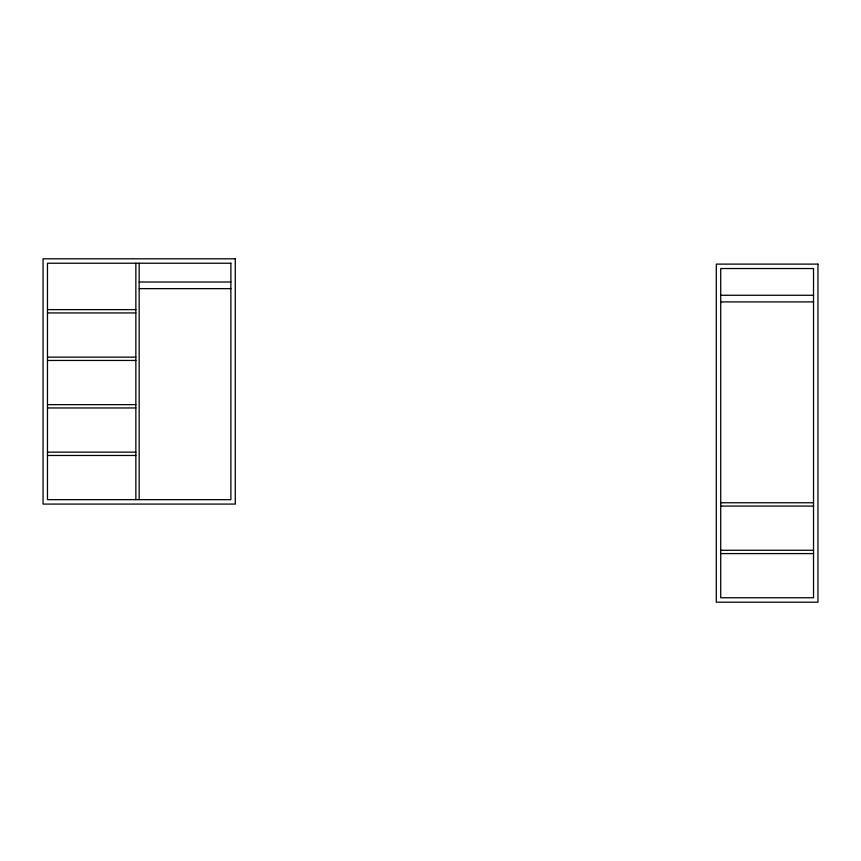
<?xml version="1.0" encoding="UTF-8"?>
<svg xmlns="http://www.w3.org/2000/svg" width="861" height="861" viewBox="0 0 861 861"><rect width="100%" height="100%" fill="white"/><g stroke="black" fill="none" stroke-linecap="round" stroke-linejoin="round"><path stroke-width="1.29" d="M139.17 282.021L230.877 282.021M139.17 288.639L230.877 288.639M720.722 295.269L813.527 295.269M720.722 301.899L813.527 301.899M47.473 309.626L135.855 309.626M47.473 312.941L135.855 312.941M47.473 357.143L135.855 357.143M47.473 360.458L135.855 360.458M47.473 404.648L135.855 404.648M47.473 407.963L135.855 407.963M47.473 452.154L135.855 452.154M47.473 455.469L135.855 455.469M720.722 502.759L813.527 502.759M720.722 506.074L813.527 506.074M720.722 550.265L813.527 550.265M720.722 553.58L813.527 553.58M139.17 263.229L139.17 499.66M135.855 263.229L135.855 499.66M235.29 258.806L43.05 258.806L43.05 504.083L235.29 504.083L235.29 258.806M230.877 263.229L47.473 263.229L47.473 499.66L230.877 499.66L230.877 263.229M817.95 264.112L716.309 264.112L716.309 602.194L817.95 602.194L817.95 264.112M813.527 268.535L720.722 268.535L720.722 597.771L813.527 597.771L813.527 268.535"/></g></svg>
